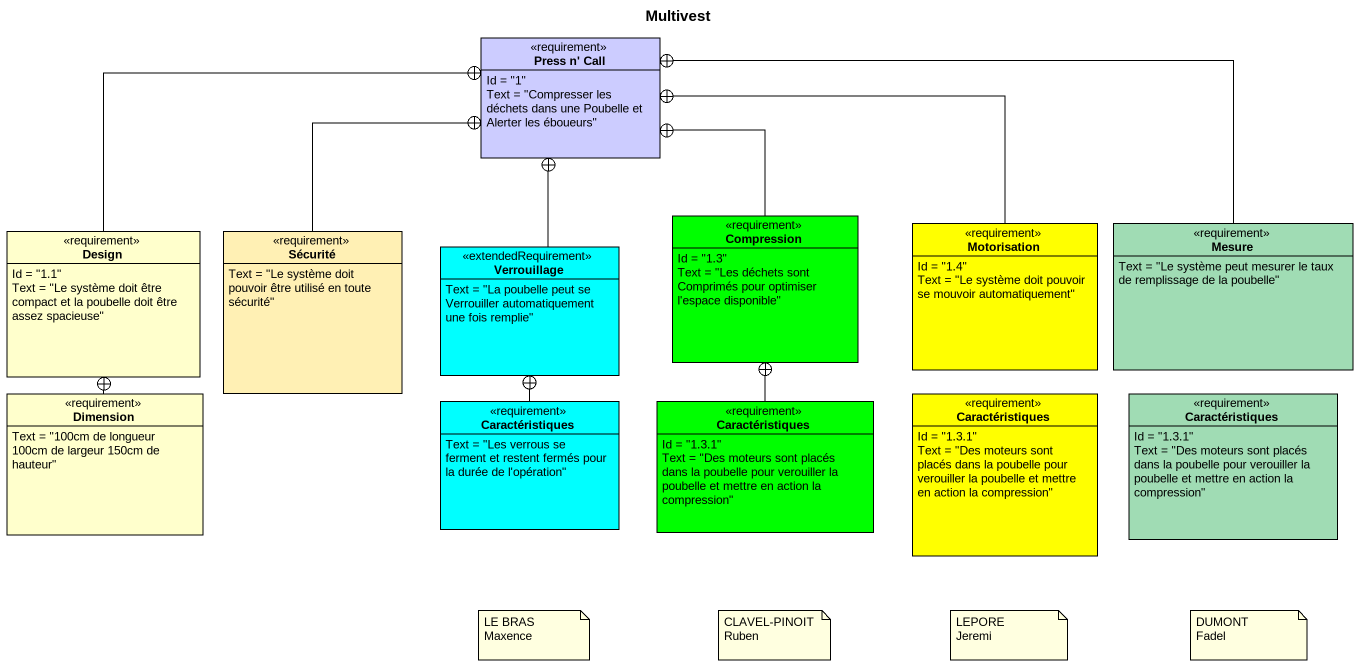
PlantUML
@startuml
title Multivest
hide circle
hide empty members
class "Press n' Call" as Press_n_Call <<requirement>> #CCCCFF {
  Id = "1"
  Text = "Compresser les déchets dans une Poubelle et Alerter les éboueurs"
}
class Compression <<requirement>> #00FF00 {
  Id = "1.3"
  Text = "Les déchets sont Comprimés pour optimiser l'espace disponible"
}
class Motorisation <<requirement>> #FFFF00 {
  Id = "1.4"
  Text = "Le système doit pouvoir se mouvoir automatiquement"
}
class Mesure <<requirement>> #A0DCB4 {
  Text = "Le système peut mesurer le taux de remplissage de la poubelle"
}
class Design <<requirement>> #FFFFCC {
  Id = "1.1"
  Text = "Le système doit être compact et la poubelle doit être assez spacieuse"
}
class Sécurité <<requirement>> #FFF0B4 {
  Text = "Le système doit pouvoir être utilisé en toute sécurité"
}
class Verrouillage <<extendedRequirement>> #00FFFF {
  Text = "La poubelle peut se Verrouiller automatiquement une fois remplie"
}
class Dimension <<requirement>> #FFFFCC {
  Text = "100cm de longueur 100cm de largeur 150cm de hauteur"
}
class Caractéristiques <<requirement>> #00FFFF {
  Text = "Les verrous se ferment et restent fermés pour la durée de l'opération"
}
class "Caractéristiques" as Caractéristiques_2 <<requirement>> #00FF00 {
  Id = "1.3.1"
  Text = "Des moteurs sont placés dans la poubelle pour verouiller la poubelle et mettre en action la compression"
}
class "Caractéristiques" as Caractéristiques_3 <<requirement>> #FFFF00 {
  Id = "1.3.1"
  Text = "Des moteurs sont placés dans la poubelle pour verouiller la poubelle et mettre en action la compression"
}
class "Caractéristiques" as Caractéristiques_4 <<requirement>> #A0DCB4 {
  Id = "1.3.1"
  Text = "Des moteurs sont placés dans la poubelle pour verouiller la poubelle et mettre en action la compression"
}
Compression -up-+ Press_n_Call
Motorisation -left-+ Press_n_Call
Mesure -left-+ Press_n_Call
Design -right-+ Press_n_Call
Sécurité -up-+ Press_n_Call
Verrouillage -up-+ Press_n_Call
Dimension -up-+ Design
Caractéristiques -up-+ Verrouillage
Caractéristiques_2 -up-+ Compression
note as N1
  LE BRAS
  Maxence
end note
note as N2
  CLAVEL-PINOIT Ruben
end note
note as N3
  LEPORE
  Jeremi
end note
note as N4
  DUMONT
  Fadel
end note
@enduml
